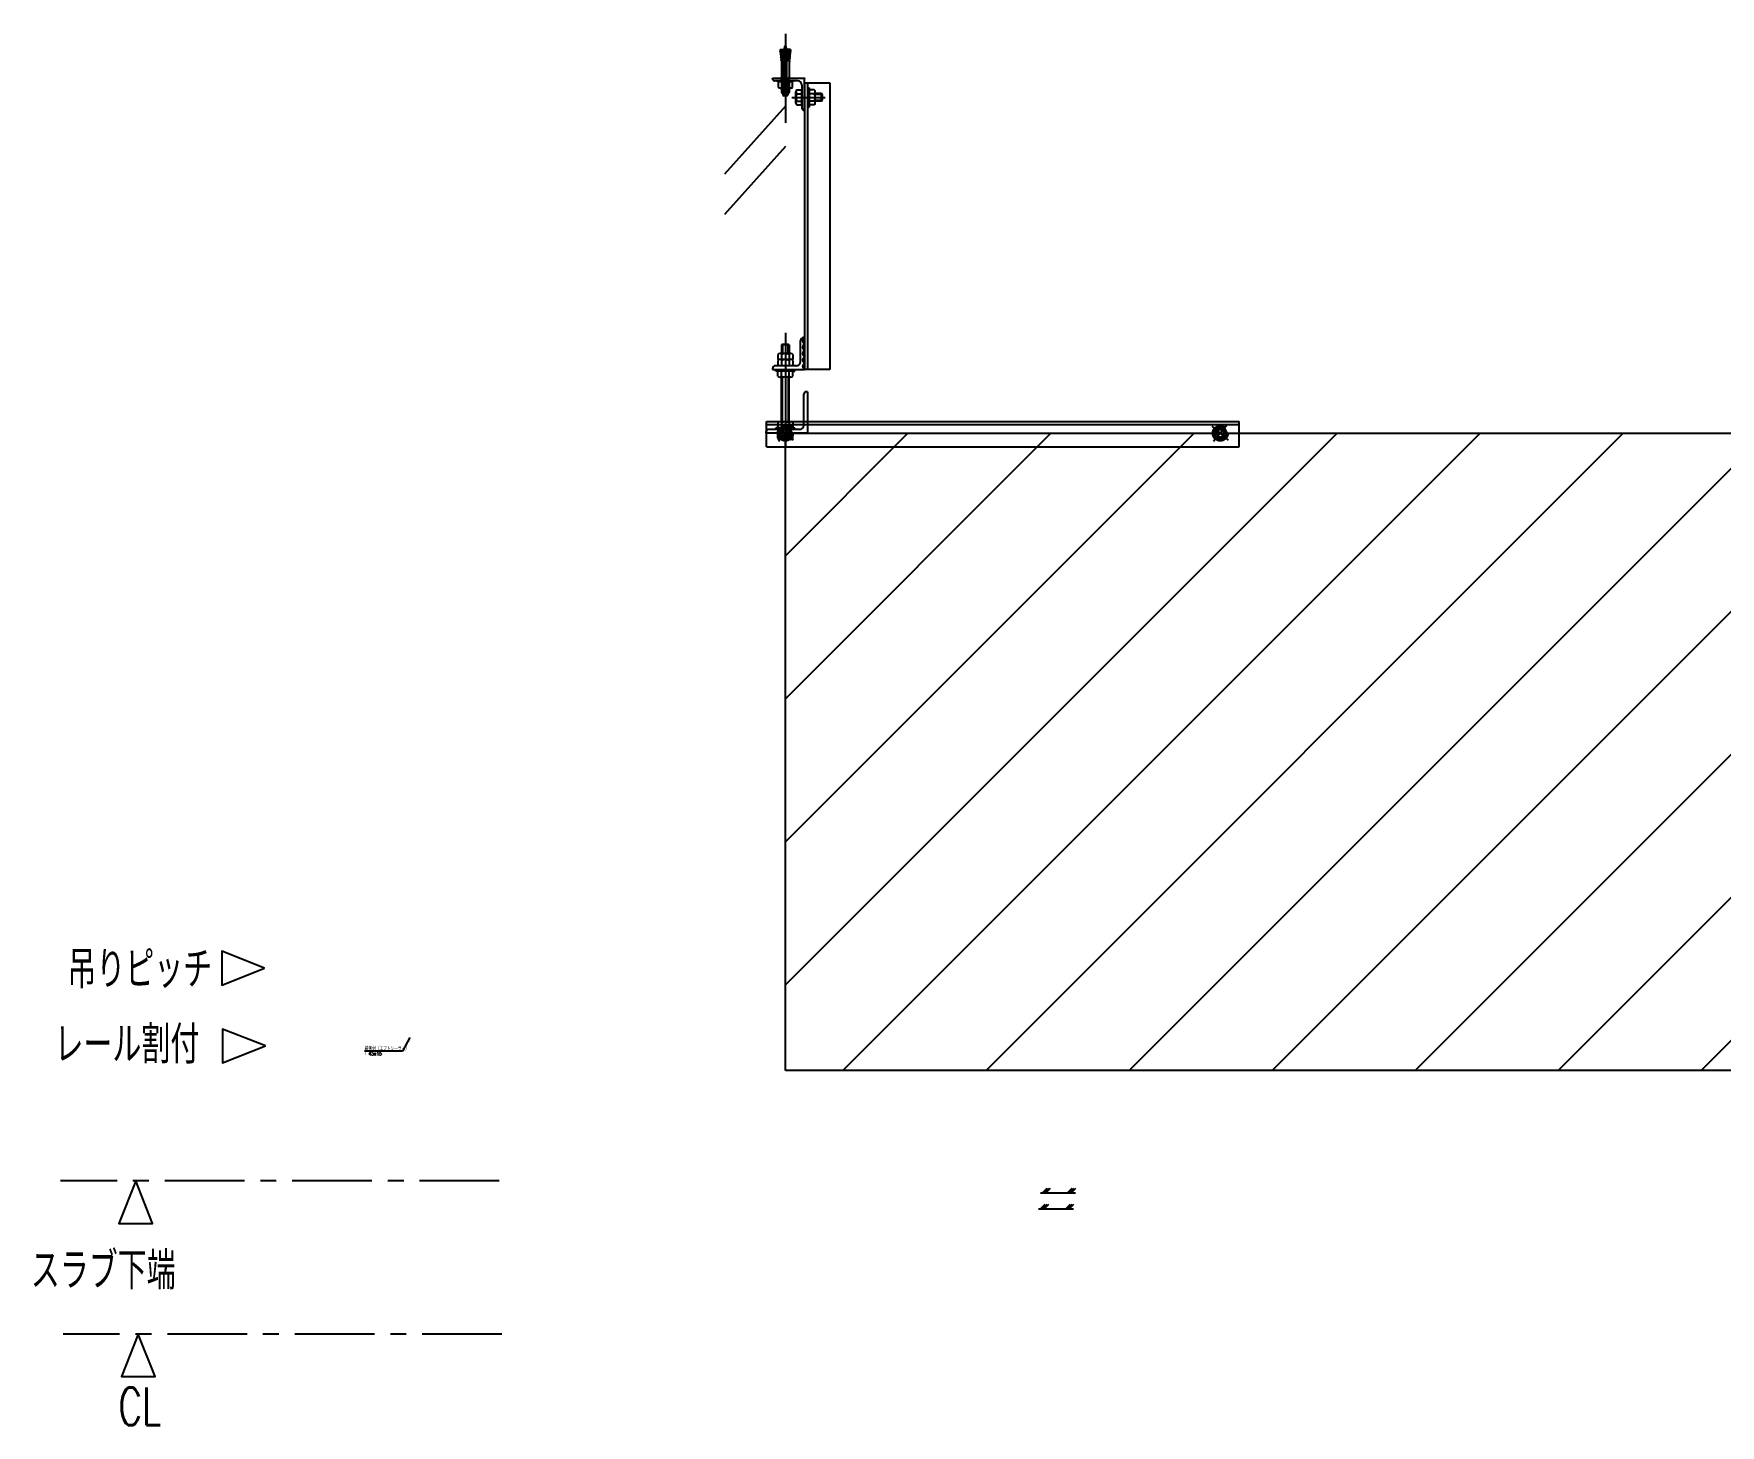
# Model space of a CAD drawing. Header units: millimetres. Extents: x -855187 to 47266, y -116283 to 213088.
# Drawn here: x -678157 to -610920, y 12848 to 68322 of the extents above; entities that cross this region are included whole.
import ezdxf
from ezdxf.enums import TextEntityAlignment as Align

# ---------------------------------------------------------------- set-up
doc = ezdxf.new("R2010")
doc.units = ezdxf.units.MM
doc.header["$LTSCALE"] = 10
doc.header["$PDMODE"] = 35
doc.header["$PDSIZE"] = 5
doc.linetypes.add('CENTER', pattern=[50.8, 31.75, -6.35, 6.35, -6.35])
doc.linetypes.add('HIDDEN', pattern=[9.525, 6.35, -3.175])
for name, color, linetype in [('_P16_文字', 3, 'Continuous'), ('_吊下地', 40, 'Continuous'), ('_基準', 1, 'CENTER'), ('_躯体', 8, 'Continuous')]:
    doc.layers.add(name, color=color, linetype=linetype)
doc.styles.add('OKAMURA', font='simplex8.shx', dxfattribs={"width": 0.7, "bigfont": 'BIGFONT.shx'})
doc.dimstyles.new('OKAMURA-050', dxfattribs={"dimscale": 50, "dimtxt": 3, "dimasz": 1, "dimexe": 0, "dimexo": 3, "dimgap": 1, "dimtad": 1, "dimdec": 8, "dimdsep": 46, "dimtxsty": 'OKAMURA', "dimblk1": 'DOT', "dimblk2": 'DOT', "dimsah": 1, "dimcen": 0, "dimclrt": 3, "dimadec": 0, "dimazin": 0, "dimtfac": 1, "dimtdec": 8, "dimtix": 1, "dimtmove": 2, "dimatfit": 3, "dimfxl": 1, "dimtolj": 1, "dimarcsym": 0})

# ---------------------------------------------------------------- blocks, each defined once
blk = doc.blocks.new('LINE_CEILING')
at = {"layer": '_P16_文字'}
blk.add_lwpolyline([(-1449.6, 0), (-1517, -170), (-1382.2, -170)], close=True, dxfattribs=at)
at = {"layer": '_基準'}
blk.add_line((0, 0), (-1749.6, 0), dxfattribs=at)
at = {"layer": '_P16_文字', "lineweight": 13, "style": 'OKAMURA', "width": 0.7}
blk.add_text('CL', height=150, dxfattribs=at).set_placement((-1528.9, -363.8))
blk = doc.blocks.new('P_RAIL_LABEL')
at = {"layer": '_P16_文字'}
blk.add_lwpolyline([(0, 0), (-171.5, 67.4), (-171.5, -67.4)], close=True, dxfattribs=at)
at = {"layer": '_P16_文字', "lineweight": 13, "style": 'OKAMURA', "width": 0.7}
blk.add_text('レール割付', height=150, dxfattribs=at).set_placement((-841.7, -69.8))
blk = doc.blocks.new('P_ROD_LABEL')
at = {"layer": '_P16_文字'}
blk.add_lwpolyline([(0, 0), (-170, 67.4), (-170, -67.4)], close=True, dxfattribs=at)
at = {"layer": '_P16_文字', "lineweight": 13, "style": 'OKAMURA', "width": 0.7}
blk.add_text('吊りピッチ', height=150, dxfattribs=at).set_placement((-497.4, 0), align=Align.MIDDLE)
blk = doc.blocks.new('LINE_UP_FLOOR')
at = {"layer": '_P16_文字'}
blk.add_lwpolyline([(-1449.6, 0), (-1517, -170), (-1382.2, -170)], close=True, dxfattribs=at)
at = {"layer": '_基準'}
blk.add_line((0, 0), (-1749.6, 0), dxfattribs=at)
at = {"layer": '_P16_文字', "lineweight": 13, "style": 'OKAMURA', "width": 0.7}
blk.add_text('スラブ下端', height=150, dxfattribs=at).set_placement((-1867.6, -432.8))
blk = doc.blocks.new('_DOT')
at = {"color": 0, "linetype": 'ByBlock'}
blk.add_line((-0.5, 0), (-1, 0), dxfattribs=at)
at = {"color": 0, "linetype": 'ByBlock', "const_width": 0.5}
blk.add_lwpolyline([(-0.25, 0, 1), (0.25, 0, 1)], format="xyb", close=True, dxfattribs=at)
blk = doc.blocks.new('*U267')
for p, q in [((103, 172), (-69, 0)), ((172, 172), (0, 0)), ((241, 172), (69, 0))]:
    blk.add_line(p, q)
blk = doc.blocks.new('*U316')
at = {"layer": '_躯体'}
blk.add_line((0, 0), (1397, 0), dxfattribs=at)
for p in [(150, 0), (1150, 0)]:
    blk.add_blockref('*U267', p, dxfattribs=at)
blk = doc.blocks.new('*U313')
at = {"layer": '_躯体'}
blk.add_line((-1397, 0), (0, 0), dxfattribs=at)
for p in [(-1247, 0), (-247, 0)]:
    blk.add_blockref('*U267', p, dxfattribs=at)
blk = doc.blocks.new('P16_BASE_FV_01')
at = {"layer": '_吊下地'}
for p, q in [((-29.5, -21.4), (-29.5, 18.6)), ((-4.6, 10), (-10.9, 1)), ((-10.9, 1), (-6.3, -9)), ((6.3, 9), (-4.6, 10)), ((6.3, 9), (10.9, -0.9)), ((4.7, -9.9), (-6.3, -9)), ((10.9, -0.9), (4.7, -9.9))]:
    blk.add_line(p, q, dxfattribs=at)
at = {"layer": '_吊下地', "color": 6, "linetype": 'HIDDEN'}
blk.add_circle((0, 0), 12, dxfattribs=at)
at = {"layer": '_吊下地'}
for radius in [9.5, 7, 6]:
    blk.add_circle((0, 0), radius, dxfattribs=at)
at = {"layer": '_基準'}
for p, q in [((13, -10.9), (-13, 10.9)), ((10.9, 13), (-10.9, -13))]:
    blk.add_line(p, q, dxfattribs=at)
blk = doc.blocks.new('P16_BASE_FV_02')
at = {"layer": '_吊下地'}
for p, q in [((-4.6, 10), (-10.9, 1)), ((-10.9, 1), (-6.3, -9)), ((6.3, 9), (-4.6, 10)), ((6.3, 9), (10.9, -0.9)), ((29.5, -21.4), (29.5, 18.6)), ((4.7, -9.9), (-6.3, -9)), ((10.9, -0.9), (4.7, -9.9))]:
    blk.add_line(p, q, dxfattribs=at)
at = {"layer": '_吊下地', "color": 6, "linetype": 'HIDDEN'}
blk.add_circle((0, 0), 12, dxfattribs=at)
at = {"layer": '_吊下地'}
for radius in [9.5, 7, 6]:
    blk.add_circle((0, 0), radius, dxfattribs=at)
at = {"layer": '_基準'}
for p, q in [((13, -10.9), (-13, 10.9)), ((10.9, 13), (-10.9, -13))]:
    blk.add_line(p, q, dxfattribs=at)
blk = doc.blocks.new('P_WALL')
at = {"layer": '_躯体'}
for p, q in [((0, 63.2), (-95.4, -43.6)), ((0, 0), (-95.4, -106.8))]:
    blk.add_line(p, q, dxfattribs=at)
blk = doc.blocks.new('P18FVBASE03')
at = {"layer": '_吊下地'}
for p, q in [((0, 57.5), (0, -29.5)), ((-8.2, 45.4), (-2.8, 45.9)), ((-8.2, 45.4), (-7.9, 42.9)), ((-7.9, 42.9), (-2.5, 43.4)), ((-7.7, 40.6), (-2.3, 41.2)), ((-7.7, 40.6), (-7.5, 38.4)), ((-7.5, 38.4), (-2.1, 38.9)), ((-7.2, 36.1), (-1.9, 36.7)), ((-7.2, 36.1), (-7, 33.9)), ((-7, 33.9), (-1.6, 34.4)), ((-6.8, 31.7), (-1.4, 32.2)), ((-6.8, 31.7), (-6.6, 29.4)), ((-6.6, 29.4), (-1.2, 30)), ((-6.3, 27.2), (-1, 27.7)), ((-6.3, 27.2), (-6, 23.7)), ((-0.6, 24), (-2.8, 45.9)), ((0.3, 50.5), (-0.2, 50.5)), ((0.6, 24), (2.8, 45.9)), ((6.3, 27.2), (1, 27.7)), ((6.6, 29.4), (1.2, 30)), ((6.8, 31.7), (1.4, 32.2)), ((7, 33.9), (1.6, 34.4)), ((7.2, 36.1), (1.9, 36.7)), ((7.5, 38.4), (2.1, 38.9)), ((7.7, 40.6), (2.3, 41.2)), ((7.9, 42.9), (2.5, 43.4)), ((8.2, 45.4), (2.8, 45.9)), ((6.3, 27.2), (6, 23.7)), ((6.8, 31.7), (6.6, 29.4)), ((7.2, 36.1), (7, 33.9)), ((7.7, 40.6), (7.5, 38.4)), ((8.2, 45.4), (7.9, 42.9)), ((-20, 0), (30, 0)), ((-20, -1), (-20, 0)), ((-6, 23.7), (-6, 2)), ((-0.6, 24), (0.6, 24)), ((6, 23.7), (6, 2)), ((30, -50), (30, 0)), ((19.5, -4), (-17, -4)), ((12.5, -4), (-12.5, -4)), ((-12.5, -5.6), (-12.5, -4)), ((12.5, -5.6), (-12.5, -5.6)), ((-11, -14.4), (-11, -5.6)), ((11, -5.6), (-11, -5.6)), ((-9, -15.6), (-11, -14.4)), ((9, -15.6), (-9, -15.6)), ((-6, -15.6), (-6, -22.5)), ((-6, -22.5), (-4.7, -24)), ((6, -22.5), (-6, -22.5)), ((-5.5, -14.4), (-5.5, -5.6)), ((-4.7, -24), (4.7, -24)), ((-3.8, -24.5), (-3.8, -25.9)), ((-3.8, -25.9), (3.8, -25.9)), ((3.2, -24), (-3.2, -24)), ((3.8, -24.5), (3.8, -25.9)), ((6, -22.5), (4.7, -24)), ((5.5, -14.4), (5.5, -5.6)), ((6, -15.6), (6, -22.5)), ((9, -15.6), (11, -14.4)), ((11, -14.4), (11, -5.6)), ((12.5, -5.6), (12.5, -4)), ((16.4, -38.8), (16.4, -21.1)), ((18.1, -18.2), (26, -18.2)), ((18.1, -24.1), (26, -24.1)), ((26, -10.5), (26, -47)), ((26, -41.8), (26, -18.2)), ((30, -7), (70, -7)), ((35, -14.9), (37.4, -14.9)), ((35, -14.9), (35, -45.1)), ((37.4, -14.9), (37.4, -45.1)), ((45.3, -18.2), (37.4, -18.2)), ((45.3, -24.1), (37.4, -24.1)), ((47, -38.8), (47, -21.1)), ((56.5, -24), (47, -24)), ((58, -25.5), (47, -25.5)), ((58, -25.5), (56.5, -24)), ((56.5, -36), (56.5, -24)), ((58, -25.5), (58, -34.5)), ((2.6, -27.5), (-2.6, -27.5)), ((18.1, -35.9), (26, -35.9)), ((18.1, -41.8), (26, -41.8)), ((29, -50), (30, -50)), ((35, -45.1), (37.4, -45.1)), ((45.3, -35.9), (37.4, -35.9)), ((45.3, -41.8), (37.4, -41.8)), ((47, -34.5), (58, -34.5)), ((56.5, -36), (47, -36)), ((56.5, -36), (58, -34.5))]:
    blk.add_line(p, q, dxfattribs=at)
at = {"layer": '_吊下地', "color": 6, "linetype": 'HIDDEN'}
for p, q in [((-2.5, -24), (-2.5, 42.3)), ((2.5, -24), (2.5, 42.3)), ((-6, -1.5), (-6, 2)), ((6, -1.5), (6, 2)), ((-5.3, -4), (-6, -1.5)), ((-6, -1.5), (6, -1.5)), ((-5.3, -4), (-6, -4.4)), ((-6, -4.4), (-6, -15.6)), ((-6, -4.4), (6, -4.4)), ((5.3, -4), (-5.3, -4)), ((-5.1, -4.4), (-5.3, -4)), ((-5.1, -15.6), (-5.1, -4.4)), ((-5.1, -23.6), (-5.1, -15.6)), ((5, -4.4), (5.3, -4)), ((5, -15.6), (5, -4.4)), ((5, -23.6), (5, -15.6)), ((5.3, -4), (6, -1.5)), ((5.3, -4), (6, -4.4)), ((6, -4.4), (6, -15.6))]:
    blk.add_line(p, q, dxfattribs=at)
at = {"layer": '_吊下地'}
for centre, radius, start, end in [((-10.6, 41.5), 3, 343.695, 27.7436), ((-10.1, 37), 3, 343.695, 27.7436), ((-9.7, 32.5), 3, 343.695, 27.7436), ((-9.2, 28), 3, 343.695, 27.7436), ((13.5, 42.3), 16, 149.2465, 178.0085), ((13.5, 42.3), 16, 178.0085, 180), ((-13.5, 42.3), 16, 1.9915, 30.7535), ((-13.5, 42.3), 16, 0, 1.9915), ((9.2, 28), 3, 152.2564, 196.305), ((9.7, 32.5), 3, 152.2564, 196.305), ((10.1, 37), 3, 152.2564, 196.305), ((10.6, 41.5), 3, 152.2564, 196.305), ((-17, -1), 3, 180, 270), ((-8.2, -11.7), 3.88, 270.0357, 315.0441), ((0, -1.8), 13.8, 246.5734, 293.4266), ((-3.2, -24.5), 0.5, 90, 180), ((0, -24.5), 4, 200.3641, 228.5904), ((0, -24.5), 4, 311.4096, 339.6359), ((3.2, -24.5), 0.5, 0, 90), ((8.2, -11.7), 3.88, 224.9559, 269.9643), ((19.8, -21.1), 3.4, 120.1731, 240.1828), ((27.4, -30), 11, 147.7935, 212.2065), ((19.5, -10.5), 6.5, 0, 90), ((43.6, -21.1), 3.4, 299.8172, 59.8269), ((36, -30), 11, 327.7935, 32.2065), ((19.8, -38.8), 3.4, 119.9952, 240.0049), ((29, -47), 3, 180, 270), ((43.6, -38.8), 3.4, 299.9951, 60.0048)]:
    blk.add_arc(centre, radius, start, end, dxfattribs=at)
at = {"layer": '_吊下地', "color": 1}
for p in [(0, 0), (30, 0), (26, -30), (35, -30)]:
    blk.add_point(p, dxfattribs=at)
at = {"layer": '_基準'}
for p, q in [((0, 70), (0, -70)), ((10.4, -30), (62.7, -30))]:
    blk.add_line(p, q, dxfattribs=at)
blk = doc.blocks.new('FVBASE04')
at = {"layer": '_吊下地'}
for p, q in [((-4.5, 140), (-6, 138.5)), ((-6, 138.5), (-6, 125.2)), ((6, 138.5), (-6, 138.5)), ((-4.5, 140), (-4.5, 125.2)), ((-4.5, 140), (4.5, 140)), ((4.5, 125.2), (4.5, 140)), ((6, 138.5), (4.5, 140)), ((6, 138.5), (6, 125.2)), ((24, 112.5), (24, 145.5)), ((30, 150), (28.5, 150)), ((30, 100), (30, 150)), ((17.5, 106), (-15.5, 106)), ((-11.8, 123.5), (-11.8, 115.6)), ((11.8, 115.6), (-11.8, 115.6)), ((-11.8, 113.9), (-11.8, 106)), ((11.8, 106), (-11.8, 106)), ((8.8, 125.2), (-8.9, 125.2)), ((8.8, 115.6), (-8.9, 115.6)), ((-5.9, 123.5), (-5.9, 115.6)), ((-5.9, 113.9), (-5.9, 106)), ((5.9, 123.5), (5.9, 115.6)), ((5.9, 113.9), (5.9, 106)), ((11.8, 123.5), (11.8, 115.6)), ((11.8, 113.9), (11.8, 106)), ((-20, 101.5), (-20, 100)), ((-20, 100), (30, 100)), ((-15.1, 100), (15.1, 100)), ((-15.1, 97.6), (-15.1, 100)), ((-11.8, 97.6), (-15.1, 97.6)), ((-11.8, 89.7), (-11.8, 97.6)), ((11.8, 97.6), (-11.8, 97.6)), ((8.8, 88), (-8.9, 88)), ((-6, 18), (-6, 88)), ((-5.9, 89.7), (-5.9, 97.6)), ((-4.5, 18), (-4.5, 88)), ((4.5, 88), (4.5, 18)), ((5.9, 89.7), (5.9, 97.6)), ((6, 18), (6, 88)), ((11.8, 89.7), (11.8, 97.6)), ((11.8, 97.6), (15.1, 97.6)), ((15.1, 97.6), (15.1, 100)), ((70, 100), (30, 100)), ((29, 12.5), (29, 61.5)), ((35, 65), (32.5, 65)), ((35, 65), (35, 0)), ((-30, 0), (-30, 2.5)), ((35, 0), (-30, 0)), ((22.5, 6), (-26.5, 6)), ((-15.1, 8.4), (15.1, 8.4)), ((-15.1, 6), (-15.1, 8.4)), ((15.1, 6), (-15.1, 6)), ((-11.8, 16.3), (-11.8, 8.4)), ((11.8, 8.4), (-11.8, 8.4)), ((8.8, 18), (-8.9, 18)), ((-5.9, 16.3), (-5.9, 8.4)), ((5.9, 16.3), (5.9, 8.4)), ((11.8, 16.3), (11.8, 8.4)), ((15.1, 6), (15.1, 8.4)), ((-11.8, -7.9), (-11.8, 0)), ((8.8, -9.6), (-8.9, -9.6)), ((-5.9, -7.9), (-5.9, 0)), ((5.9, -7.9), (5.9, 0)), ((11.8, -7.9), (11.8, 0))]:
    blk.add_line(p, q, dxfattribs=at)
for centre, radius, start, end in [((28.5, 145.5), 4.5, 90, 180), ((32.7, 145), 5.67, 118.0725, 241.9275), ((32.7, 135), 5.67, 118.0725, 241.9275), ((-15.5, 101.5), 4.5, 90, 180), ((-8.9, 121.8), 3.4, 29.8172, 149.8269), ((-8.9, 112.2), 3.4, 29.8172, 149.8269), ((0, 114.2), 11, 57.7935, 122.2065), ((0, 104.6), 11, 57.7935, 122.2065), ((8.8, 121.8), 3.4, 29.9951, 150.0048), ((8.8, 112.2), 3.4, 29.9951, 150.0048), ((17.5, 112.5), 6.5, 270, 0), ((32.7, 125), 5.67, 118.0725, 241.9275), ((32.7, 115), 5.67, 118.0725, 241.9275), ((32.7, 105), 5.67, 118.0725, 241.9275), ((-8.9, 91.4), 3.4, 210.1731, 330.1828), ((0, 99), 11, 237.7935, 302.2065), ((8.8, 91.4), 3.4, 209.9952, 330.0049), ((32.5, 61.5), 3.5, 90, 180), ((-26.5, 2.5), 3.5, 90, 180), ((-8.9, 14.6), 3.4, 29.8172, 149.8269), ((0, 7), 11, 57.7935, 122.2065), ((8.8, 14.6), 3.4, 29.9951, 150.0048), ((22.5, 12.5), 6.5, 270, 0), ((-8.9, -6.2), 3.4, 210.1731, 330.1828), ((0, 1.4), 11, 237.7935, 302.2065), ((8.8, -6.2), 3.4, 209.9952, 330.0049)]:
    blk.add_arc(centre, radius, start, end, dxfattribs=at)
at = {"layer": '_吊下地', "color": 1}
for p in [(0, 97.6), (30, 100), (0, 0), (35, 0)]:
    blk.add_point(p, dxfattribs=at)
at = {"layer": '_基準'}
blk.add_line((0, 157.6), (0, -20), dxfattribs=at)
blk = doc.blocks.new('*U300')
at = {"layer": '_躯体'}
h = blk.add_hatch(dxfattribs=at)
h.set_pattern_fill('ANSI31', color=256, scale=50)
h.paths.add_polyline_path([(0, -1000), (10000, -1000), (10000, 0), (0, 0)])
at = {"layer": '_吊下地'}
for p, q in [((30, 550), (30, 100)), ((35, 550), (35, 100)), ((70, 550), (70, 100)), ((-29.5, 18.6), (712.1, 18.6)), ((-29.5, 13.6), (712.1, 13.6)), ((-29.5, -21.4), (712.1, -21.4))]:
    blk.add_line(p, q, dxfattribs=at)
at = {"layer": '_躯体'}
for p, q in [((0, 0), (10000, 0)), ((0, -1000), (0, 0)), ((10000, -1000), (0, -1000))]:
    blk.add_line(p, q, dxfattribs=at)
at = {"layer": '_吊下地'}
for name, p in [('P18FVBASE03', (0, 557)), ('FVBASE04', (0, 0)), ('P16_BASE_FV_01', (0, 0)), ('P16_BASE_FV_02', (682.7, 0))]:
    blk.add_blockref(name, p, dxfattribs=at)
at = {"layer": '_躯体'}
blk.add_blockref('P_WALL', (0, 450), dxfattribs=at)
blk = doc.blocks.new('P18_DIM_BUFFER_FRONT_VIEW')
at = {"layer": '_P16_文字', "style": 'OKAMURA', "width": 0.7}
for s, p in [('緩衝材（エプトシーラー）', (-1805, -517)), ('□45x15', (-1805, -710))]:
    blk.add_text(s, height=150, dxfattribs=at).set_placement(p)
at = {"layer": '_P16_文字'}
blk.add_leader([(0, 0), (-295, -542), (-1814, -542)], dimstyle='OKAMURA-050', override={"dimscale": 50, "dimgap": 1, "dimtad": 0}, dxfattribs=at)

msp = doc.modelspace()

# ---------------------------------------------------------------- block references
at = {"xscale": 10, "yscale": 10}
for name, p in [('P_ROD_LABEL', (-668955, 31071)), ('P_RAIL_LABEL', (-668912, 27968)), ('LINE_UP_FLOOR', (-659597, 22589)), ('LINE_CEILING', (-659494, 16486))]:
    msp.add_blockref(name, p, dxfattribs=at)
for name, p in [('P18_DIM_BUFFER_FRONT_VIEW', (-663157, 28304)), ('*U313', (-636623, 22112)), ('*U316', (-638096, 21476))]:
    msp.add_blockref(name, p)
at = {"layer": '_躯体', "xscale": 25.4, "yscale": 25.4, "zscale": 25.4}
msp.add_blockref('*U300', (-648192, 52396), dxfattribs=at)

doc.saveas('drawing.dxf')
